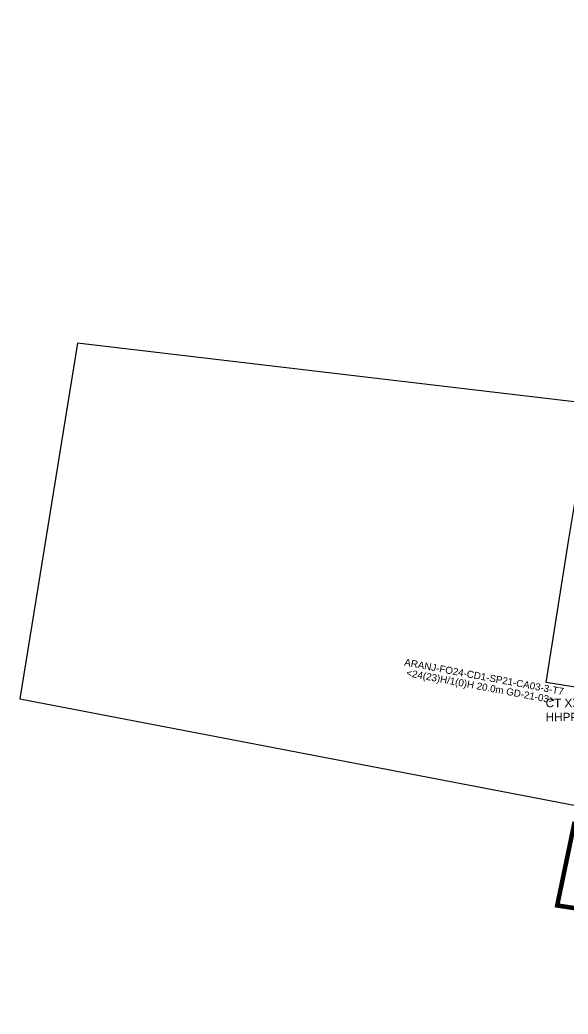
# Model space of a CAD drawing. Header units: inches. Extents: x -75.59 to -67.86, y 4.63 to 13.89.
# Drawn here: x -75.557901 to -75.557609, y 6.271566 to 6.272094 of the extents above; entities that cross this region are included whole.
import ezdxf
from ezdxf.enums import TextEntityAlignment as Align

# ---------------------------------------------------------------- set-up
doc = ezdxf.new("R2010")
doc.units = ezdxf.units.IN
doc.header["$MEASUREMENT"] = 0
for name, color, linetype in [('COBERTURA CTO', 30, 'Continuous'), ('COBERTURA EMPALME', 2, 'Continuous'), ('PREDIOS', 250, 'Continuous')]:
    doc.layers.add(name, color=color, linetype=linetype)
doc.layers.add('MARQUILLA F.O 24', color=3, linetype='Continuous', lineweight=0)
doc.styles.add('ARIAL', font='arial.ttf')
doc.styles.get("Standard").update_dxf_attribs({"font": 'arial.ttf'})

# ---------------------------------------------------------------- blocks, each defined once
blk = doc.blocks.new('MARQUILLA 24')
at = {"layer": 'MARQUILLA F.O 24', "style": 'ARIAL', "oblique": 0}
for tag, p in [('IDENTIFICACIONCABLEFIBRA', (0, 0.536)), ('CAPACIDADFIBRA', (-0.179, -0.544))]:
    blk.add_attdef(tag, text='', height=0.698, rotation=359.82961, dxfattribs=at).set_placement(p, align=Align.MIDDLE)

msp = doc.modelspace()

# ---------------------------------------------------------------- linework, layer by layer
at = {"layer": 'COBERTURA CTO'}
msp.add_lwpolyline([(-75.55790056, 6.27173317), (-75.55758407, 6.27167261), (-75.55754621, 6.27188369), (-75.55787, 6.271922), (-75.55790056, 6.27173317)], dxfattribs=at)
at = {"layer": 'COBERTURA EMPALME', "color": 5, "lineweight": 211, "const_width": 0.0000024}
msp.add_lwpolyline([(-75.55605357, 6.27035662), (-75.55734351, 6.27060209), (-75.55739791, 6.27061792), (-75.55724228, 6.27156619), (-75.55761522, 6.27162362), (-75.55760595, 6.27166804)], dxfattribs=at)
at = {"layer": 'PREDIOS'}
msp.add_polyline3d([(-75.557575, 6.271752, 0), (-75.557578, 6.271735, 0), (-75.557621, 6.271742, 0), (-75.557609, 6.271818, 0), (-75.557603, 6.271854, 0), (-75.557596, 6.271893, 0), (-75.55759, 6.271931, 0), (-75.557587, 6.271948, 0), (-75.557577, 6.272008, 0), (-75.557571, 6.272044, 0), (-75.557562, 6.272098, 0), (-75.557554, 6.272097, 0), (-75.557516, 6.272091, 0), (-75.557521, 6.272061, 0), (-75.557532, 6.272, 0), (-75.557532, 6.271997, 0), (-75.557546, 6.271917, 0), (-75.55755, 6.271896, 0), (-75.557558, 6.271848, 0), (-75.557562, 6.271828, 0), (-75.557575, 6.271752, 0)], close=True, dxfattribs=at)

# ---------------------------------------------------------------- block references
at = {"layer": 'MARQUILLA F.O 24', "xscale": 5.360946087982285e-06, "yscale": 5.360946087982285e-06, "zscale": 5.360946087982285e-06, "rotation": 349.6094180217629}
msp.add_blockref('MARQUILLA 24', (-75.55765455, 6.2717421), dxfattribs=at).add_auto_attribs({'CAPACIDADFIBRA': '<24(23)H/1(0)H 20.0m GD-21-03>', 'IDENTIFICACIONCABLEFIBRA': 'ARANJ-FO24-CD1-SP21-CA03-3-T7'})

# ---------------------------------------------------------------- texts
at = {"layer": 'COBERTURA CTO', "insert": (-75.55762136, 6.27173326), "char_height": 0.0000044482, "attachment_point": 1, "rotation": 0.0928}
msp.add_mtext_dynamic_manual_height_columns('\\pxt1;CT XX\\P\\ptz;HHPP 12', width=0.0000426302, gutter_width=0.00002224, heights=[0.00003005], dxfattribs=at)

doc.saveas('drawing.dxf')
